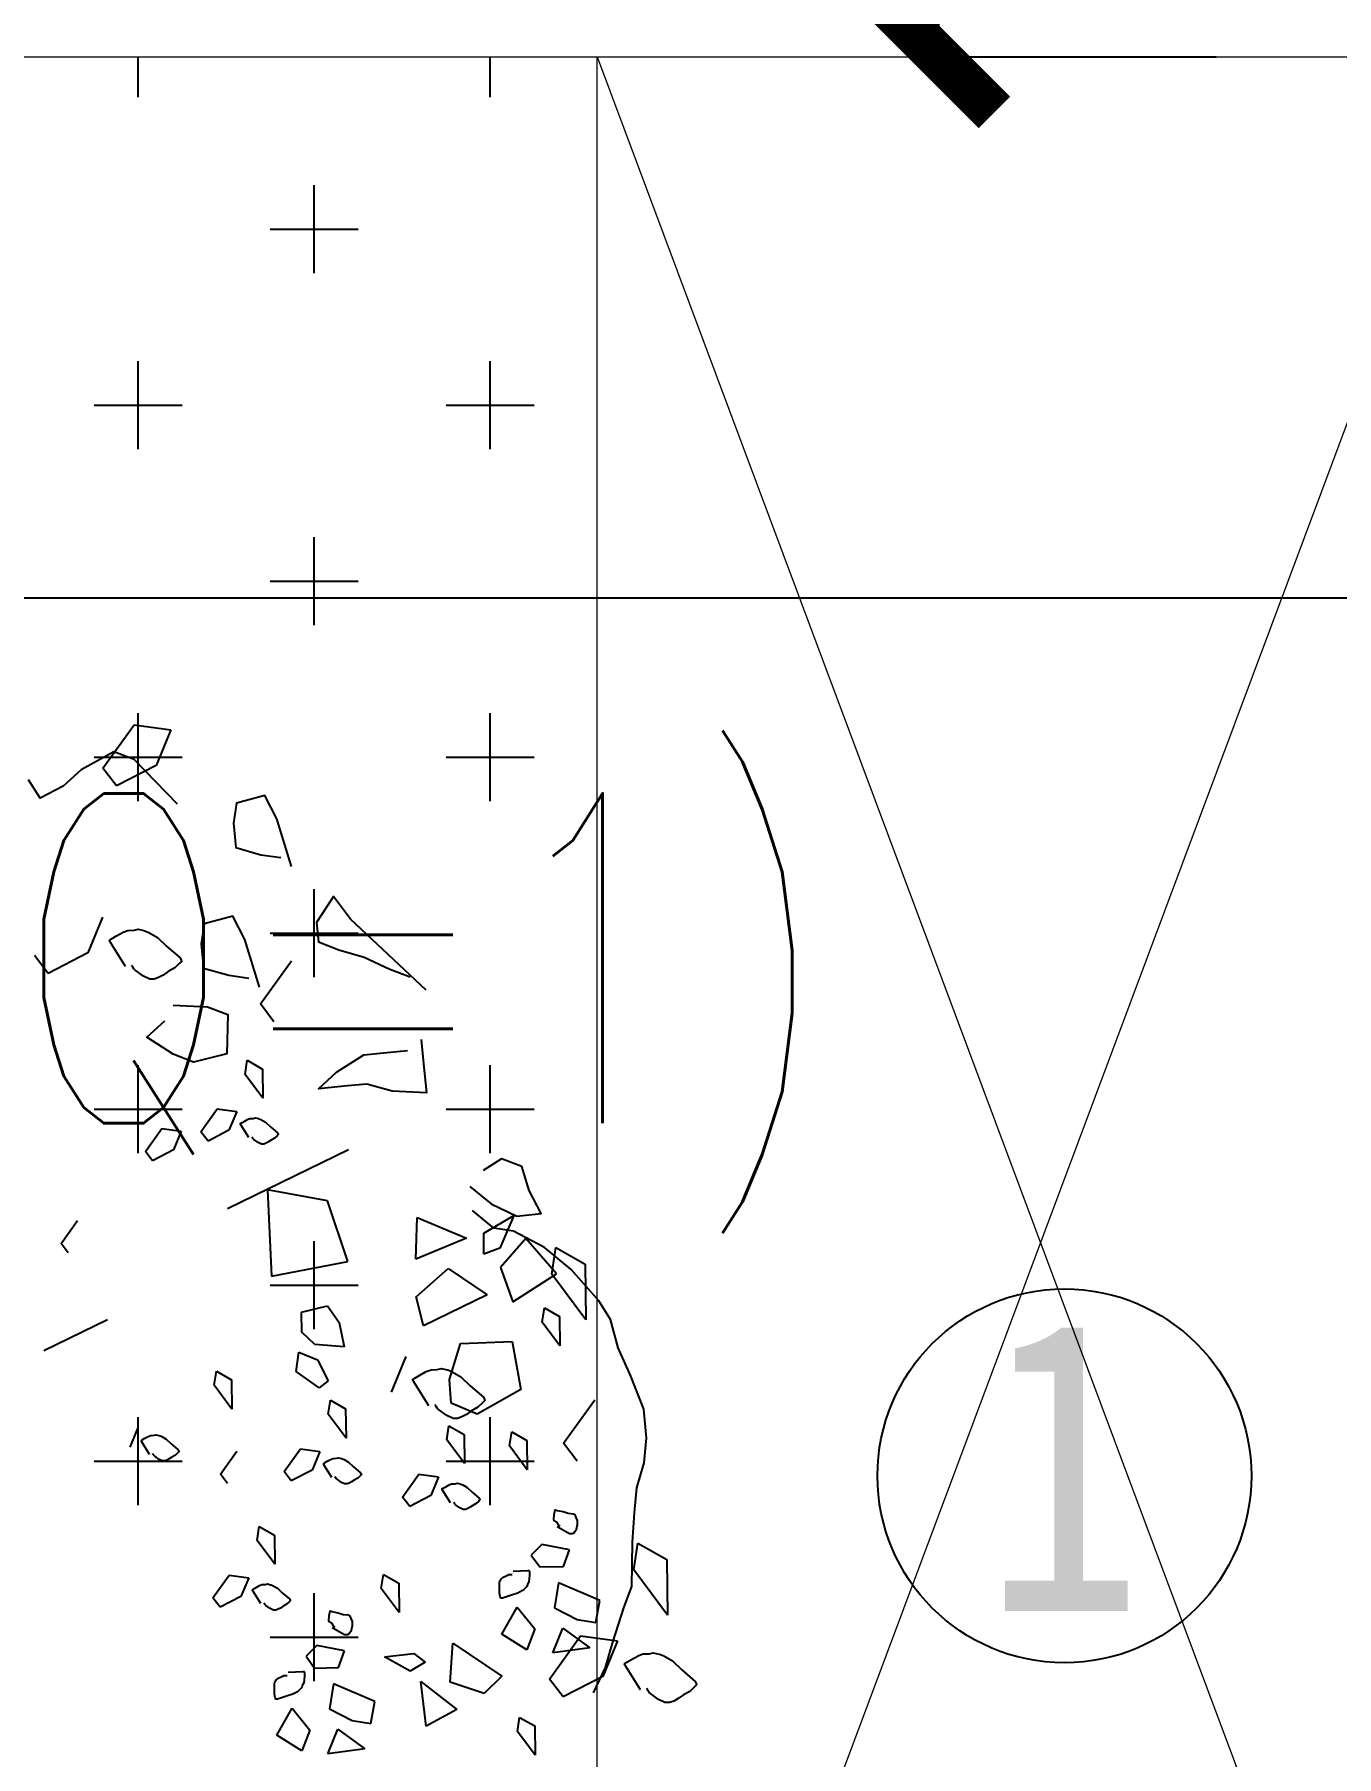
# Model space of a CAD drawing. Header units: metres. Extents: x 71066629 to 71645179, y 84793221 to 85208804.
# Drawn here: x 71286419 to 71292291, y 85125181 to 85132947 of the extents above; entities that cross this region are included whole.
import ezdxf

# ---------------------------------------------------------------- set-up
doc = ezdxf.new("R2010")
doc.units = ezdxf.units.M
doc.header["$LTSCALE"] = 1000
for name, color, linetype in [('A_SITEP_PLANT', 85, 'Continuous'), ('DIM_SYMB', 3, 'Continuous'), ('G-ANNO-DIMS', 3, 'Continuous'), ('G-ANNO-TEXT', 7, 'Continuous'), ('G-PLTG', 105, 'Continuous'), ('PUB_DIM', 3, 'Continuous')]:
    doc.layers.add(name, color=color, linetype=linetype)
doc.layers.add('G-PARG', color=35, linetype='Continuous', lineweight=13)
doc.layers.add('G-ROAD-园区', color=175, linetype='Continuous', lineweight=13)
doc.styles.add('_TCH_DIM', font='SIMPLEX', dxfattribs={"bigfont": 'GBCBIG'})
doc.styles.add('dim_font', font='SIMPLEX.shx', dxfattribs={"width": 0.8})
doc.styles.add('黑体', font='simhei.ttf', dxfattribs={"width": 0.8})
doc.dimstyles.new('DIMN500', dxfattribs={"dimscale": 5, "dimtxt": 300, "dimasz": 100, "dimexe": 250, "dimexo": 300, "dimgap": 150, "dimtad": 1, "dimdec": 0, "dimzin": 0, "dimdsep": 46, "dimtxsty": 'dim_font', "dimblk": 'ARCHTICK', "dimcen": 0.09, "dimclrt": 7, "dimazin": 2, "dimtfac": 1, "dimtdec": 0, "dimtix": 1, "dimtmove": 2, "dimatfit": 3, "dimldrblk": 'ARCHTICK', "dimtolj": 1, "dimtzin": 0, "dimarcsym": 0})

# ---------------------------------------------------------------- blocks, each defined once
blk = doc.blocks.new('A$C1F6C256B')
at = {"layer": 'A_SITEP_PLANT'}
for p, q in [((3249.2, 4761.2), (3342.7, 4891.5)), ((3249.2, 4761.2), (3342.7, 4891.5)), ((3342.7, 4891.5), (3453.4, 4876.6)), ((3342.7, 4891.5), (3453.4, 4876.6)), ((3453.4, 4876.6), (3409.5, 4769.4)), ((3453.4, 4876.6), (3409.5, 4769.4)), ((3409.5, 4769.4), (3289.7, 4707.8)), ((3409.5, 4769.4), (3289.7, 4707.8)), ((3289.7, 4707.8), (3249.2, 4761.2)), ((3289.7, 4707.8), (3249.2, 4761.2)), ((3247.7, 4313.1), (3203.5, 4205.8)), ((3247.7, 4313.1), (3203.5, 4205.8)), ((3084, 4143.9), (3043.2, 4197.7)), ((3084, 4143.9), (3043.2, 4197.7)), ((3203.5, 4205.8), (3084, 4143.9)), ((3203.5, 4205.8), (3084, 4143.9)), ((3722.5, 4052.1), (3815.9, 4182.3)), ((3722.5, 4052.1), (3815.9, 4182.3)), ((3763, 3998.6), (3722.5, 4052.1)), ((3763, 3998.6), (3722.5, 4052.1)), ((3676.6, 3840.2), (3683.1, 3882.8)), ((3676.6, 3840.2), (3683.1, 3882.8)), ((3730, 3768.8), (3676.6, 3840.2)), ((3730, 3768.8), (3676.6, 3840.2)), ((3683.1, 3882.8), (3728.9, 3856.5)), ((3683.1, 3882.8), (3728.9, 3856.5)), ((3728.9, 3856.5), (3730, 3768.8)), ((3728.9, 3856.5), (3730, 3768.8)), ((3543.7, 3668.1), (3592.8, 3736.7)), ((3543.7, 3668.1), (3592.8, 3736.7)), ((3592.8, 3736.7), (3651.2, 3728.7)), ((3592.8, 3736.7), (3651.2, 3728.7)), ((3651.2, 3728.7), (3628, 3672.4)), ((3651.2, 3728.7), (3628, 3672.4)), ((3376.8, 3608.9), (3425.9, 3677.3)), ((3376.8, 3608.9), (3425.9, 3677.3)), ((3425.9, 3677.3), (3484, 3669.5)), ((3425.9, 3677.3), (3484, 3669.5)), ((3484, 3669.5), (3460.9, 3613.1)), ((3484, 3669.5), (3460.9, 3613.1)), ((3565.2, 3640), (3543.7, 3668.1)), ((3565.2, 3640), (3543.7, 3668.1)), ((3628, 3672.4), (3565.2, 3640)), ((3628, 3672.4), (3565.2, 3640)), ((3398.1, 3580.8), (3376.8, 3608.9)), ((3398.1, 3580.8), (3376.8, 3608.9)), ((3460.9, 3613.1), (3398.1, 3580.8)), ((3460.9, 3613.1), (3398.1, 3580.8)), ((3987.2, 3613.9), (3623.4, 3436.5)), ((3987.2, 3613.9), (3623.4, 3436.5)), ((3924.7, 3460.3), (3743.6, 3493.6)), ((3924.7, 3460.3), (3743.6, 3493.6)), ((3743.6, 3493.6), (3755.4, 3233.5)), ((3743.6, 3493.6), (3755.4, 3233.5)), ((3985.7, 3278), (3924.7, 3460.3)), ((3985.7, 3278), (3924.7, 3460.3)), ((3123.6, 3332.3), (3172.7, 3400.7)), ((3123.6, 3332.3), (3172.7, 3400.7)), ((4189.5, 3284.9), (4193.4, 3410.6)), ((4189.5, 3284.9), (4193.4, 3410.6)), ((4193.4, 3410.6), (4342, 3347.6)), ((4193.4, 3410.6), (4342, 3347.6)), ((4393.8, 3362.6), (4484.4, 3416.5)), ((4393.8, 3362.6), (4484.4, 3416.5)), ((4484.4, 3416.5), (4442, 3318.2)), ((4484.4, 3416.5), (4442, 3318.2)), ((3144.9, 3304.3), (3123.6, 3332.3)), ((3144.9, 3304.3), (3123.6, 3332.3)), ((4342, 3347.6), (4189.5, 3284.9)), ((4342, 3347.6), (4189.5, 3284.9)), ((4394.2, 3299.5), (4393.8, 3362.6)), ((4394.2, 3299.5), (4393.8, 3362.6)), ((4442, 3318.2), (4394.2, 3299.5)), ((4442, 3318.2), (4394.2, 3299.5)), ((4520.9, 3346.6), (4444.4, 3260.2)), ((4520.9, 3346.6), (4444.4, 3260.2)), ((4613, 3240.4), (4520.9, 3346.6)), ((4613, 3240.4), (4520.9, 3346.6)), ((4598.9, 3239.3), (4611, 3319.5)), ((4598.9, 3239.3), (4611, 3319.5)), ((4611, 3319.5), (4698.4, 3269.9)), ((4611, 3319.5), (4698.4, 3269.9)), ((3755.4, 3233.5), (3985.7, 3278)), ((3755.4, 3233.5), (3985.7, 3278)), ((4698.4, 3269.9), (4700.5, 3102.5)), ((4698.4, 3269.9), (4700.5, 3102.5)), ((4190.6, 3171.3), (4286.9, 3257.1)), ((4190.6, 3171.3), (4286.9, 3257.1)), ((4286.9, 3257.1), (4404.3, 3177.9)), ((4286.9, 3257.1), (4404.3, 3177.9)), ((4444.4, 3260.2), (4481.4, 3156.2)), ((4444.4, 3260.2), (4481.4, 3156.2)), ((4481.4, 3156.2), (4613, 3240.4)), ((4481.4, 3156.2), (4613, 3240.4)), ((4700.5, 3102.5), (4598.9, 3239.3)), ((4700.5, 3102.5), (4598.9, 3239.3)), ((4213.1, 3084.7), (4190.6, 3171.3)), ((4213.1, 3084.7), (4190.6, 3171.3)), ((4404.3, 3177.9), (4213.1, 3084.7)), ((4404.3, 3177.9), (4213.1, 3084.7)), ((3845.6, 3125.1), (3924.3, 3144.8)), ((3845.6, 3125.1), (3924.3, 3144.8)), ((3846.6, 3065.7), (3845.6, 3125.1)), ((3846.6, 3065.7), (3845.6, 3125.1)), ((3924.3, 3144.8), (3959.1, 3094.6)), ((3924.3, 3144.8), (3959.1, 3094.6)), ((4569.7, 3095.9), (4576.2, 3138.2)), ((4569.7, 3095.9), (4576.2, 3138.2)), ((4576.2, 3138.2), (4621.9, 3112.4)), ((4576.2, 3138.2), (4621.9, 3112.4)), ((4621.9, 3112.4), (4623.1, 3024.3)), ((4621.9, 3112.4), (4623.1, 3024.3)), ((3262.6, 3102.3), (3071.6, 3009.1)), ((3262.6, 3102.3), (3071.6, 3009.1)), ((3886.2, 3028.3), (3846.6, 3065.7)), ((3886.2, 3028.3), (3846.6, 3065.7)), ((3959.1, 3094.6), (3974.5, 3021.7)), ((3959.1, 3094.6), (3974.5, 3021.7)), ((4623.1, 3024.3), (4569.7, 3095.9)), ((4623.1, 3024.3), (4569.7, 3095.9)), ((3830.1, 2946.9), (3837.9, 3005.2)), ((3830.1, 2946.9), (3837.9, 3005.2)), ((3837.9, 3005.2), (3894.3, 2981.8)), ((3837.9, 3005.2), (3894.3, 2981.8)), ((3974.5, 3021.7), (3886.2, 3028.3)), ((3974.5, 3021.7), (3886.2, 3028.3)), ((4291.5, 2923.5), (4324.4, 3031)), ((4291.5, 2923.5), (4324.4, 3031)), ((4324.4, 3031), (4479.9, 3037.7)), ((4324.4, 3031), (4479.9, 3037.7)), ((4479.9, 3037.7), (4505.9, 2892.5)), ((4479.9, 3037.7), (4505.9, 2892.5)), ((3894.3, 2981.8), (3926.6, 2919.2)), ((3894.3, 2981.8), (3926.6, 2919.2)), ((4159.4, 2992.1), (4115.2, 2884.9)), ((4159.4, 2992.1), (4115.2, 2884.9)), ((3583.7, 2905.6), (3590.1, 2947.7)), ((3583.7, 2905.6), (3590.1, 2947.7)), ((3637, 2833.8), (3583.7, 2905.6)), ((3637, 2833.8), (3583.7, 2905.6)), ((3590.1, 2947.7), (3635.9, 2921.7)), ((3590.1, 2947.7), (3635.9, 2921.7)), ((3635.9, 2921.7), (3637, 2833.8)), ((3635.9, 2921.7), (3637, 2833.8)), ((3898.7, 2897.9), (3830.1, 2946.9)), ((3898.7, 2897.9), (3830.1, 2946.9)), ((3926.6, 2919.2), (3898.7, 2897.9)), ((3926.6, 2919.2), (3898.7, 2897.9)), ((4295.7, 2851.5), (4291.5, 2923.5)), ((4295.7, 2851.5), (4291.5, 2923.5)), ((3926.6, 2818.3), (3933, 2860.4)), ((3926.6, 2818.3), (3933, 2860.4)), ((3933, 2860.4), (3978.7, 2834.5)), ((3933, 2860.4), (3978.7, 2834.5)), ((4374.2, 2818.8), (4295.7, 2851.5)), ((4374.2, 2818.8), (4295.7, 2851.5)), ((4505.9, 2892.5), (4374.2, 2818.8)), ((4505.9, 2892.5), (4374.2, 2818.8)), ((4634.1, 2731.1), (4727.6, 2861.4)), ((4634.1, 2731.1), (4727.6, 2861.4)), ((3979.9, 2746.7), (3926.6, 2818.3)), ((3979.9, 2746.7), (3926.6, 2818.3)), ((3978.7, 2834.5), (3979.9, 2746.7)), ((3978.7, 2834.5), (3979.9, 2746.7)), ((3352.9, 2775.8), (3329.8, 2719.5)), ((3352.9, 2775.8), (3329.8, 2719.5)), ((4283, 2741.8), (4289.5, 2783.9)), ((4283, 2741.8), (4289.5, 2783.9)), ((4289.5, 2783.9), (4335.2, 2758.1)), ((4289.5, 2783.9), (4335.2, 2758.1)), ((4335.2, 2758.1), (4336.4, 2670.4)), ((4335.2, 2758.1), (4336.4, 2670.4)), ((4471.7, 2723.2), (4478.1, 2765.5)), ((4471.7, 2723.2), (4478.1, 2765.5)), ((4478.1, 2765.5), (4523.8, 2739.7)), ((4478.1, 2765.5), (4523.8, 2739.7)), ((3602.2, 2638.8), (3651.3, 2707.2)), ((3602.2, 2638.8), (3651.3, 2707.2)), ((3793.7, 2646.1), (3842.8, 2714.5)), ((3793.7, 2646.1), (3842.8, 2714.5)), ((3842.8, 2714.5), (3901, 2706.7)), ((3842.8, 2714.5), (3901, 2706.7)), ((3901, 2706.7), (3877.8, 2650.4)), ((3901, 2706.7), (3877.8, 2650.4)), ((4336.4, 2670.4), (4283, 2741.8)), ((4336.4, 2670.4), (4283, 2741.8)), ((4524.9, 2651.8), (4471.7, 2723.2)), ((4524.9, 2651.8), (4471.7, 2723.2)), ((4523.8, 2739.7), (4524.9, 2651.8)), ((4523.8, 2739.7), (4524.9, 2651.8)), ((4674.7, 2677.7), (4634.1, 2731.1)), ((4674.7, 2677.7), (4634.1, 2731.1)), ((3815.1, 2617.9), (3793.7, 2646.1)), ((3815.1, 2617.9), (3793.7, 2646.1)), ((3877.8, 2650.4), (3815.1, 2617.9)), ((3877.8, 2650.4), (3815.1, 2617.9)), ((3623.5, 2610.8), (3602.2, 2638.8)), ((3623.5, 2610.8), (3602.2, 2638.8)), ((4150.2, 2569.7), (4199.3, 2638)), ((4150.2, 2569.7), (4199.3, 2638)), ((4199.3, 2638), (4257.5, 2630.2)), ((4199.3, 2638), (4257.5, 2630.2)), ((4257.5, 2630.2), (4234.4, 2573.9)), ((4257.5, 2630.2), (4234.4, 2573.9)), ((4171.5, 2541.6), (4150.2, 2569.7)), ((4171.5, 2541.6), (4150.2, 2569.7)), ((4234.4, 2573.9), (4171.5, 2541.6)), ((4234.4, 2573.9), (4171.5, 2541.6)), ((3712.9, 2439), (3719.2, 2481.1)), ((3712.9, 2439), (3719.2, 2481.1)), ((3766.2, 2367.4), (3712.9, 2439)), ((3766.2, 2367.4), (3712.9, 2439)), ((3719.2, 2481.1), (3765, 2455.3)), ((3719.2, 2481.1), (3765, 2455.3)), ((3765, 2455.3), (3766.2, 2367.4)), ((3765, 2455.3), (3766.2, 2367.4)), ((4568.1, 2426.8), (4536.9, 2394.6)), ((4568.1, 2426.8), (4536.9, 2394.6)), ((4536.9, 2394.6), (4562.1, 2359.3)), ((4536.9, 2394.6), (4562.1, 2359.3)), ((4651.7, 2410.6), (4568.1, 2426.8)), ((4651.7, 2410.6), (4568.1, 2426.8)), ((4633.5, 2361.1), (4651.7, 2410.6)), ((4633.5, 2361.1), (4651.7, 2410.6)), ((4844.9, 2350.6), (4857, 2430.8)), ((4844.9, 2350.6), (4857, 2430.8)), ((4857, 2430.8), (4944.2, 2381.6)), ((4857, 2430.8), (4944.2, 2381.6)), ((3580, 2266.6), (3629.1, 2335)), ((3580, 2266.6), (3629.1, 2335)), ((3629.1, 2335), (3687.4, 2327.2)), ((3629.1, 2335), (3687.4, 2327.2)), ((4086, 2294.6), (4092.5, 2336.7)), ((4086, 2294.6), (4092.5, 2336.7)), ((4092.5, 2336.7), (4138.2, 2310.9)), ((4092.5, 2336.7), (4138.2, 2310.9)), ((4562.1, 2359.3), (4633.5, 2361.1)), ((4562.1, 2359.3), (4633.5, 2361.1)), ((4946.5, 2214.2), (4844.9, 2350.6)), ((4946.5, 2214.2), (4844.9, 2350.6)), ((4944.2, 2381.6), (4946.5, 2214.2)), ((4944.2, 2381.6), (4946.5, 2214.2)), ((3687.4, 2327.2), (3664.1, 2270.7)), ((3687.4, 2327.2), (3664.1, 2270.7)), ((4139.3, 2222.8), (4086, 2294.6)), ((4139.3, 2222.8), (4086, 2294.6)), ((4138.2, 2310.9), (4139.3, 2222.8)), ((4138.2, 2310.9), (4139.3, 2222.8)), ((4619, 2311.5), (4606.4, 2236.8)), ((4619, 2311.5), (4606.4, 2236.8)), ((4742.8, 2258.4), (4619, 2311.5)), ((4742.8, 2258.4), (4619, 2311.5)), ((3601.5, 2238.6), (3580, 2266.6)), ((3601.5, 2238.6), (3580, 2266.6)), ((3664.1, 2270.7), (3601.5, 2238.6)), ((3664.1, 2270.7), (3601.5, 2238.6)), ((4448.2, 2157.2), (4494.8, 2238.3)), ((4448.2, 2157.2), (4494.8, 2238.3)), ((4494.8, 2238.3), (4547.8, 2172.9)), ((4494.8, 2238.3), (4547.8, 2172.9)), ((4606.4, 2236.8), (4674.4, 2201.2)), ((4606.4, 2236.8), (4674.4, 2201.2)), ((4731.4, 2192.5), (4742.8, 2258.4)), ((4731.4, 2192.5), (4742.8, 2258.4)), ((4601.4, 2100.9), (4631.8, 2175.4)), ((4601.4, 2100.9), (4631.8, 2175.4)), ((4631.8, 2175.4), (4712.5, 2116.2)), ((4631.8, 2175.4), (4712.5, 2116.2)), ((4674.4, 2201.2), (4731.4, 2192.5)), ((4674.4, 2201.2), (4731.4, 2192.5)), ((3891.7, 2123.2), (3860.5, 2090.8)), ((3891.7, 2123.2), (3860.5, 2090.8)), ((3975.2, 2107), (3891.7, 2123.2)), ((3975.2, 2107), (3891.7, 2123.2)), ((4292.9, 2012.8), (4301.1, 2130.5)), ((4292.9, 2012.8), (4301.1, 2130.5)), ((4301.1, 2130.5), (4447.9, 2031.3)), ((4301.1, 2130.5), (4447.9, 2031.3)), ((4523.1, 2110), (4448.2, 2157.2)), ((4523.1, 2110), (4448.2, 2157.2)), ((4547.8, 2172.9), (4523.1, 2110)), ((4547.8, 2172.9), (4523.1, 2110)), ((4547.8, 2172.9), (4547.8, 2172.9)), ((4547.8, 2172.9), (4547.8, 2172.9)), ((4591.8, 2022.2), (4685.3, 2152.5)), ((4591.8, 2022.2), (4685.3, 2152.5)), ((4685.3, 2152.5), (4796.4, 2137.7)), ((4685.3, 2152.5), (4796.4, 2137.7)), ((4796.4, 2137.7), (4752.1, 2030)), ((4796.4, 2137.7), (4752.1, 2030)), ((3860.5, 2090.8), (3885.6, 2055.5)), ((3860.5, 2090.8), (3885.6, 2055.5)), ((3957.1, 2057.5), (3975.2, 2107)), ((3957.1, 2057.5), (3975.2, 2107)), ((4095.5, 2088.8), (4184.2, 2099.3)), ((4095.5, 2088.8), (4184.2, 2099.3)), ((4172.3, 2046), (4095.5, 2088.8)), ((4172.3, 2046), (4095.5, 2088.8)), ((4217.6, 2072.7), (4172.3, 2046)), ((4217.6, 2072.7), (4172.3, 2046)), ((4184.2, 2099.3), (4217.6, 2072.7)), ((4184.2, 2099.3), (4217.6, 2072.7)), ((4712.5, 2116.2), (4601.4, 2100.9)), ((4712.5, 2116.2), (4601.4, 2100.9)), ((3885.6, 2055.5), (3957.1, 2057.5)), ((3885.6, 2055.5), (3957.1, 2057.5)), ((4447.9, 2031.3), (4394.8, 1979.1)), ((4447.9, 2031.3), (4394.8, 1979.1)), ((4632.7, 1968.9), (4591.8, 2022.2)), ((4632.7, 1968.9), (4591.8, 2022.2)), ((4752.1, 2030), (4632.7, 1968.9)), ((4752.1, 2030), (4632.7, 1968.9)), ((3942.6, 2007.7), (3930, 1932.8)), ((3942.6, 2007.7), (3930, 1932.8)), ((4066.4, 1954.6), (3942.6, 2007.7)), ((4066.4, 1954.6), (3942.6, 2007.7)), ((4204.6, 2015), (4313.3, 1931)), ((4221, 1881.2), (4204.6, 2015)), ((4204.6, 2015), (4313.3, 1931)), ((4221, 1881.2), (4204.6, 2015)), ((4394.8, 1979.1), (4292.9, 2012.8)), ((4394.8, 1979.1), (4292.9, 2012.8)), ((3771.8, 1853.6), (3818.5, 1934.7)), ((3771.8, 1853.6), (3818.5, 1934.7)), ((3818.5, 1934.7), (3871.4, 1869.1)), ((3818.5, 1934.7), (3871.4, 1869.1)), ((3930, 1932.8), (3998, 1897.4)), ((3930, 1932.8), (3998, 1897.4)), ((4055, 1888.9), (4066.4, 1954.6)), ((4055, 1888.9), (4066.4, 1954.6)), ((4313.3, 1931), (4221, 1881.2)), ((4313.3, 1931), (4221, 1881.2)), ((3871.4, 1869.1), (3846.6, 1806.2)), ((3871.4, 1869.1), (3846.6, 1806.2)), ((3871.4, 1869.1), (3871.4, 1869.1)), ((3871.4, 1869.1), (3871.4, 1869.1)), ((3925, 1797.1), (3955.4, 1871.6)), ((3925, 1797.1), (3955.4, 1871.6)), ((3955.4, 1871.6), (4036.1, 1812.6)), ((3955.4, 1871.6), (4036.1, 1812.6)), ((3998, 1897.4), (4055, 1888.9)), ((3998, 1897.4), (4055, 1888.9)), ((4495.3, 1864.8), (4501.7, 1907.1)), ((4495.3, 1864.8), (4501.7, 1907.1)), ((4548.7, 1793.4), (4495.3, 1864.8)), ((4548.7, 1793.4), (4495.3, 1864.8)), ((4501.7, 1907.1), (4547.5, 1881.3)), ((4501.7, 1907.1), (4547.5, 1881.3)), ((4547.5, 1881.3), (4548.7, 1793.4)), ((4547.5, 1881.3), (4548.7, 1793.4)), ((3846.6, 1806.2), (3771.8, 1853.6)), ((3846.6, 1806.2), (3771.8, 1853.6)), ((4036.1, 1812.6), (3925, 1797.1)), ((4036.1, 1812.6), (3925, 1797.1))]:
    blk.add_line(p, q, dxfattribs=at)
for points in [[(3473.8, 4652.9), (3408.4, 4719.8), (3342.9, 4787), (3281.7, 4810.3), (3184, 4756.5), (3130, 4707.1), (3060, 4670.8), (3025.2, 4726.1)], [(3816, 4465.9), (3772.4, 4608.7), (3736.1, 4678.8), (3650.2, 4655.5), (3641.3, 4595.8), (3648.5, 4522.8), (3724.3, 4501), (3784, 4492.1)], [(3816, 4465.9), (3772.4, 4608.7), (3736.1, 4678.8), (3650.2, 4655.5), (3641.3, 4595.8), (3648.5, 4522.8), (3724.3, 4501), (3784, 4492.1)], [(4220.7, 4093.8), (3993.6, 4306.9), (3942.7, 4375.5), (3891.6, 4296.8), (3897.4, 4238.5), (3958.5, 4215.2), (4034.3, 4193.1), (4111.4, 4156.6), (4172.6, 4133.3)], [(4220.7, 4093.8), (3993.6, 4306.9), (3942.7, 4375.5), (3891.6, 4296.8), (3897.4, 4238.5), (3958.5, 4215.2), (4034.3, 4193.1), (4111.4, 4156.6), (4172.6, 4133.3)], [(3719.4, 4103.1), (3675.8, 4246.1), (3639.5, 4316), (3553.6, 4292.9), (3544.7, 4233.1), (3551.9, 4160.2), (3627.6, 4138.4), (3687.4, 4129.5)], [(3719.4, 4103.1), (3675.8, 4246.1), (3639.5, 4316), (3553.6, 4292.9), (3544.7, 4233.1), (3551.9, 4160.2), (3627.6, 4138.4), (3687.4, 4129.5)], [(3317.1, 4164.6), (3272, 4236.8), (3270.3, 4240.2), (3268.5, 4243.1), (3275.3, 4248.4), (3290, 4256.8), (3309.6, 4267.6), (3323.9, 4273.2), (3342.7, 4273.9), (3354.9, 4276.7), (3372.5, 4272.6), (3377.2, 4271.5), (3387.1, 4266.7), (3412.9, 4251.9), (3441.2, 4225.1), (3481.4, 4190.5), (3484.5, 4184.2), (3486.1, 4181.3), (3478.8, 4173.7), (3464.9, 4160.3), (3445.3, 4149.5), (3430, 4139.2), (3416.4, 4132), (3403.6, 4126.9), (3390.1, 4127.1), (3371.3, 4136.1), (3346.5, 4153.6), (3342.4, 4157.5), (3339.2, 4163), (3338.4, 4164.8), (3335.9, 4169.2)], [(3317.1, 4164.6), (3272, 4236.8), (3270.3, 4240.2), (3268.5, 4243.1), (3275.3, 4248.4), (3290, 4256.8), (3309.6, 4267.6), (3323.9, 4273.2), (3342.7, 4273.9), (3354.9, 4276.7), (3372.5, 4272.6), (3377.2, 4271.5), (3387.1, 4266.7), (3412.9, 4251.9), (3441.2, 4225.1), (3481.4, 4190.5), (3484.5, 4184.2), (3486.1, 4181.3), (3478.8, 4173.7), (3464.9, 4160.3), (3445.3, 4149.5), (3430, 4139.2), (3416.4, 4132), (3403.6, 4126.9), (3390.1, 4127.1), (3371.3, 4136.1), (3346.5, 4153.6), (3342.4, 4157.5), (3339.2, 4163), (3338.4, 4164.8), (3335.9, 4169.2)], [(3460, 4048.1), (3563.4, 4043.6), (3624.6, 4020.3), (3621.6, 3902.2), (3521, 3877.5), (3459.9, 3901), (3381.2, 3952.1), (3435.2, 4001.6)], [(3460, 4048.1), (3563.4, 4043.6), (3624.6, 4020.3), (3621.6, 3902.2), (3521, 3877.5), (3459.9, 3901), (3381.2, 3952.1), (3435.2, 4001.6)], [(4206, 3945.2), (4213.2, 3872.5), (4221.8, 3784.9), (4118.3, 3789.5), (4042.6, 3811.3), (3984.3, 3805.6), (3896.9, 3796.9), (3950.9, 3846.6), (4033.9, 3898.9), (4092.2, 3904.7), (4165, 3911.8)], [(4206, 3945.2), (4213.2, 3872.5), (4221.8, 3784.9), (4118.3, 3789.5), (4042.6, 3811.3), (3984.3, 3805.6), (3896.9, 3796.9), (3950.9, 3846.6), (4033.9, 3898.9), (4092.2, 3904.7), (4165, 3911.8)], [(3687.5, 3650.9), (3663.7, 3688.6), (3662.8, 3690.4), (3662.1, 3691.9), (3665.5, 3694.9), (3673.4, 3699.1), (3683.6, 3704.8), (3691.2, 3707.7), (3701, 3708.1), (3707.4, 3709.5), (3716.7, 3707.6), (3719, 3706.8), (3724.3, 3704.7), (3737.9, 3696.8), (3752.7, 3682.5), (3773.9, 3664.3), (3775.5, 3661.4), (3776.3, 3659.7), (3772.5, 3655.5), (3765.2, 3648.5), (3754.9, 3642.8), (3746.8, 3637.4), (3739.8, 3633.6), (3733, 3630.9), (3725.8, 3631), (3716.1, 3635.9), (3702.9, 3645), (3700.9, 3647), (3699.1, 3650.2), (3698.7, 3650.8), (3697.5, 3653.1)], [(3687.5, 3650.9), (3663.7, 3688.6), (3662.8, 3690.4), (3662.1, 3691.9), (3665.5, 3694.9), (3673.4, 3699.1), (3683.6, 3704.8), (3691.2, 3707.7), (3701, 3708.1), (3707.4, 3709.5), (3716.7, 3707.6), (3719, 3706.8), (3724.3, 3704.7), (3737.9, 3696.8), (3752.7, 3682.5), (3773.9, 3664.3), (3775.5, 3661.4), (3776.3, 3659.7), (3772.5, 3655.5), (3765.2, 3648.5), (3754.9, 3642.8), (3746.8, 3637.4), (3739.8, 3633.6), (3733, 3630.9), (3725.8, 3631), (3716.1, 3635.9), (3702.9, 3645), (3700.9, 3647), (3699.1, 3650.2), (3698.7, 3650.8), (3697.5, 3653.1)], [(4352.6, 3503.7), (4416.7, 3451.1), (4493.8, 3414.6), (4566.7, 3421.8), (4530.3, 3491.7), (4508.6, 3563.2), (4447.4, 3586.5), (4392, 3551.7)], [(4352.6, 3503.7), (4416.7, 3451.1), (4493.8, 3414.6), (4566.7, 3421.8), (4530.3, 3491.7), (4508.6, 3563.2), (4447.4, 3586.5), (4392, 3551.7)], [(4723.9, 1980.6), (4760.4, 2057.6), (4782.3, 2133.4), (4815.9, 2239.7), (4839.3, 2300.9), (4841, 2433.6), (4846.9, 2522.4), (4854.2, 2596.8), (4876.1, 2672.4), (4883.6, 2746.8), (4874.9, 2834.2), (4835.7, 2933.3), (4797.9, 3018), (4774.7, 3103.9), (4739.8, 3159.3), (4656.8, 3254.1), (4576.7, 3319.8), (4483.5, 3369.3), (4423.9, 3378.2), (4359.8, 3430.7)], [(4723.9, 1980.6), (4760.4, 2057.6), (4782.3, 2133.4), (4815.9, 2239.7), (4839.3, 2300.9), (4841, 2433.6), (4846.9, 2522.4), (4854.2, 2596.8), (4876.1, 2672.4), (4883.6, 2746.8), (4874.9, 2834.2), (4835.7, 2933.3), (4797.9, 3018), (4774.7, 3103.9), (4739.8, 3159.3), (4656.8, 3254.1), (4576.7, 3319.8), (4483.5, 3369.3), (4423.9, 3378.2), (4359.8, 3430.7)], [(4228.8, 2843.7), (4183.7, 2915.9), (4182, 2919.2), (4180.1, 2922.1), (4186.9, 2927.4), (4201.7, 2935.8), (4221.3, 2946.6), (4235.6, 2952.2), (4254.4, 2952.9), (4266.6, 2955.7), (4284.2, 2951.7), (4288.9, 2950.6), (4298.8, 2945.8), (4324.6, 2931), (4352.8, 2904.1), (4393.1, 2869.5), (4396.2, 2863.3), (4397.8, 2860.4), (4390.5, 2852.7), (4376.6, 2839.4), (4357, 2828.6), (4341.7, 2818.2), (4328.1, 2811.1), (4315.3, 2806), (4301.8, 2806.2), (4283, 2815.1), (4258.2, 2832.7), (4254.1, 2836.5), (4250.9, 2842), (4250.1, 2843.8), (4247.6, 2848.2)], [(4228.8, 2843.7), (4183.7, 2915.9), (4182, 2919.2), (4180.1, 2922.1), (4186.9, 2927.4), (4201.7, 2935.8), (4221.3, 2946.6), (4235.6, 2952.2), (4254.4, 2952.9), (4266.6, 2955.7), (4284.2, 2951.7), (4288.9, 2950.6), (4298.8, 2945.8), (4324.6, 2931), (4352.8, 2904.1), (4393.1, 2869.5), (4396.2, 2863.3), (4397.8, 2860.4), (4390.5, 2852.7), (4376.6, 2839.4), (4357, 2828.6), (4341.7, 2818.2), (4328.1, 2811.1), (4315.3, 2806), (4301.8, 2806.2), (4283, 2815.1), (4258.2, 2832.7), (4254.1, 2836.5), (4250.9, 2842), (4250.1, 2843.8), (4247.6, 2848.2)], [(3389.4, 2697.9), (3365.7, 2735.8), (3364.8, 2737.5), (3363.9, 2739.1), (3367.4, 2741.8), (3375.2, 2746.3), (3385.4, 2751.9), (3392.9, 2754.9), (3402.8, 2755.3), (3409.3, 2756.7), (3418.5, 2754.6), (3421, 2754), (3426.2, 2751.5), (3439.7, 2743.7), (3454.5, 2729.6), (3475.6, 2711.5), (3477.3, 2708.2), (3478.1, 2706.7), (3474.3, 2702.6), (3467, 2695.6), (3456.7, 2690), (3448.7, 2684.5), (3441.5, 2680.8), (3434.8, 2678.1), (3427.7, 2678.2), (3417.9, 2682.9), (3404.8, 2692.1), (3402.7, 2694.1), (3401, 2697), (3400.6, 2698), (3399.3, 2700.3)], [(3389.4, 2697.9), (3365.7, 2735.8), (3364.8, 2737.5), (3363.9, 2739.1), (3367.4, 2741.8), (3375.2, 2746.3), (3385.4, 2751.9), (3392.9, 2754.9), (3402.8, 2755.3), (3409.3, 2756.7), (3418.5, 2754.6), (3421, 2754), (3426.2, 2751.5), (3439.7, 2743.7), (3454.5, 2729.6), (3475.6, 2711.5), (3477.3, 2708.2), (3478.1, 2706.7), (3474.3, 2702.6), (3467, 2695.6), (3456.7, 2690), (3448.7, 2684.5), (3441.5, 2680.8), (3434.8, 2678.1), (3427.7, 2678.2), (3417.9, 2682.9), (3404.8, 2692.1), (3402.7, 2694.1), (3401, 2697), (3400.6, 2698), (3399.3, 2700.3)], [(3937.4, 2628.7), (3913.7, 2666.7), (3912.9, 2668.4), (3911.9, 2669.9), (3915.5, 2672.7), (3923.2, 2677.1), (3933.5, 2682.8), (3941, 2685.7), (3950.9, 2686.1), (3957.3, 2687.6), (3966.5, 2685.4), (3969, 2684.9), (3974.2, 2682.4), (3987.7, 2674.6), (4002.6, 2660.5), (4023.7, 2642.3), (4025.3, 2639), (4026.2, 2637.5), (4022.3, 2633.5), (4015, 2626.5), (4004.8, 2620.8), (3996.7, 2615.4), (3989.6, 2611.6), (3982.9, 2609), (3975.8, 2609.1), (3965.9, 2613.8), (3952.9, 2623), (3950.7, 2625), (3949, 2627.9), (3948.6, 2628.8), (3947.3, 2631.1)], [(3937.4, 2628.7), (3913.7, 2666.7), (3912.9, 2668.4), (3911.9, 2669.9), (3915.5, 2672.7), (3923.2, 2677.1), (3933.5, 2682.8), (3941, 2685.7), (3950.9, 2686.1), (3957.3, 2687.6), (3966.5, 2685.4), (3969, 2684.9), (3974.2, 2682.4), (3987.7, 2674.6), (4002.6, 2660.5), (4023.7, 2642.3), (4025.3, 2639), (4026.2, 2637.5), (4022.3, 2633.5), (4015, 2626.5), (4004.8, 2620.8), (3996.7, 2615.4), (3989.6, 2611.6), (3982.9, 2609), (3975.8, 2609.1), (3965.9, 2613.8), (3952.9, 2623), (3950.7, 2625), (3949, 2627.9), (3948.6, 2628.8), (3947.3, 2631.1)], [(4294, 2552.3), (4270.2, 2590.2), (4269.2, 2591.9), (4268.4, 2593.5), (4271.9, 2596.2), (4279.7, 2600.7), (4290, 2606.3), (4297.5, 2609.3), (4307.3, 2609.7), (4313.8, 2611.1), (4323.1, 2609), (4325.5, 2608.4), (4330.8, 2606.1), (4344.2, 2598.3), (4359.1, 2584), (4380.2, 2565.9), (4381.9, 2562.6), (4382.6, 2561.3), (4378.8, 2557), (4371.5, 2550), (4361.4, 2544.4), (4353.2, 2538.9), (4346.1, 2535.2), (4339.4, 2532.5), (4332.2, 2532.6), (4322.4, 2537.3), (4309.3, 2546.5), (4307.2, 2548.5), (4305.6, 2551.8), (4305.1, 2552.4), (4303.8, 2554.7)], [(4294, 2552.3), (4270.2, 2590.2), (4269.2, 2591.9), (4268.4, 2593.5), (4271.9, 2596.2), (4279.7, 2600.7), (4290, 2606.3), (4297.5, 2609.3), (4307.3, 2609.7), (4313.8, 2611.1), (4323.1, 2609), (4325.5, 2608.4), (4330.8, 2606.1), (4344.2, 2598.3), (4359.1, 2584), (4380.2, 2565.9), (4381.9, 2562.6), (4382.6, 2561.3), (4378.8, 2557), (4371.5, 2550), (4361.4, 2544.4), (4353.2, 2538.9), (4346.1, 2535.2), (4339.4, 2532.5), (4332.2, 2532.6), (4322.4, 2537.3), (4309.3, 2546.5), (4307.2, 2548.5), (4305.6, 2551.8), (4305.1, 2552.4), (4303.8, 2554.7)], [(4614.9, 2481.2), (4652, 2459.8), (4657.3, 2459.7), (4660.9, 2459.7), (4662.6, 2460.5), (4666.4, 2463.1), (4668.2, 2465.7), (4672.8, 2472.8), (4675.8, 2487), (4676.1, 2498.6), (4671.8, 2508.5), (4668.5, 2515.7), (4663.2, 2518.6), (4648.1, 2519.7), (4633, 2524.7), (4614.2, 2527.7), (4609.8, 2529.7), (4608, 2529.7), (4605, 2516.3), (4603.8, 2502), (4605.5, 2499.3), (4612.6, 2494.8), (4617.7, 2486.4), (4623, 2481.8)], [(4614.9, 2481.2), (4652, 2459.8), (4657.3, 2459.7), (4660.9, 2459.7), (4662.6, 2460.5), (4666.4, 2463.1), (4668.2, 2465.7), (4672.8, 2472.8), (4675.8, 2487), (4676.1, 2498.6), (4671.8, 2508.5), (4668.5, 2515.7), (4663.2, 2518.6), (4648.1, 2519.7), (4633, 2524.7), (4614.2, 2527.7), (4609.8, 2529.7), (4608, 2529.7), (4605, 2516.3), (4603.8, 2502), (4605.5, 2499.3), (4612.6, 2494.8), (4617.7, 2486.4), (4623, 2481.8)], [(4482.2, 2346.7), (4526.9, 2348.5), (4528.6, 2348.5), (4530.4, 2348.4), (4531.3, 2343.9), (4531.1, 2335), (4530.7, 2323.4), (4529.7, 2315.4), (4525, 2306.6), (4523.1, 2300.4), (4516.7, 2293.5), (4514.8, 2291.5), (4510.3, 2288.2), (4496.7, 2280.2), (4476.9, 2274.6), (4450.7, 2265.3), (4447.2, 2265.4), (4445.4, 2265.4), (4443.8, 2270.9), (4441.3, 2280.8), (4441.5, 2292.3), (4440.9, 2302.2), (4441.1, 2310.3), (4442.3, 2317.3), (4445.9, 2323.5), (4455, 2329.5), (4469.5, 2336.4), (4472.2, 2337.2), (4475.7, 2337.2), (4476.5, 2337), (4479.3, 2337.1)], [(4482.2, 2346.7), (4526.9, 2348.5), (4528.6, 2348.5), (4530.4, 2348.4), (4531.3, 2343.9), (4531.1, 2335), (4530.7, 2323.4), (4529.7, 2315.4), (4525, 2306.6), (4523.1, 2300.4), (4516.7, 2293.5), (4514.8, 2291.5), (4510.3, 2288.2), (4496.7, 2280.2), (4476.9, 2274.6), (4450.7, 2265.3), (4447.2, 2265.4), (4445.4, 2265.4), (4443.8, 2270.9), (4441.3, 2280.8), (4441.5, 2292.3), (4440.9, 2302.2), (4441.1, 2310.3), (4442.3, 2317.3), (4445.9, 2323.5), (4455, 2329.5), (4469.5, 2336.4), (4472.2, 2337.2), (4475.7, 2337.2), (4476.5, 2337), (4479.3, 2337.1)], [(3723.7, 2249.5), (3699.9, 2287.4), (3699, 2289.1), (3698.3, 2290.5), (3701.8, 2293.4), (3709.5, 2297.7), (3719.7, 2303.3), (3727.2, 2306.5), (3737.2, 2306.7), (3743.5, 2308.3), (3752.8, 2306), (3755.2, 2305.2), (3760.5, 2303.1), (3774, 2295.3), (3788.9, 2281), (3810, 2263.1), (3811.6, 2259.8), (3812.6, 2258.3), (3808.7, 2254.2), (3801.3, 2247.2), (3791.2, 2241.6), (3782.9, 2235.9), (3775.9, 2232), (3769.3, 2229.5), (3762, 2229.8), (3752.2, 2234.5), (3739, 2243.7), (3737, 2245.5), (3735.3, 2248.6), (3734.8, 2249.4), (3733.7, 2251.9)], [(3723.7, 2249.5), (3699.9, 2287.4), (3699, 2289.1), (3698.3, 2290.5), (3701.8, 2293.4), (3709.5, 2297.7), (3719.7, 2303.3), (3727.2, 2306.5), (3737.2, 2306.7), (3743.5, 2308.3), (3752.8, 2306), (3755.2, 2305.2), (3760.5, 2303.1), (3774, 2295.3), (3788.9, 2281), (3810, 2263.1), (3811.6, 2259.8), (3812.6, 2258.3), (3808.7, 2254.2), (3801.3, 2247.2), (3791.2, 2241.6), (3782.9, 2235.9), (3775.9, 2232), (3769.3, 2229.5), (3762, 2229.8), (3752.2, 2234.5), (3739, 2243.7), (3737, 2245.5), (3735.3, 2248.6), (3734.8, 2249.4), (3733.7, 2251.9)], [(3938.5, 2177.4), (3975.4, 2156.2), (3980.9, 2155.9), (3984.5, 2155.9), (3986.2, 2156.7), (3990, 2159.3), (3991.8, 2161.9), (3996.4, 2169.2), (3999.4, 2183.3), (3999.7, 2195), (3995.4, 2204.7), (3992.1, 2211.9), (3986.8, 2214.8), (3971.6, 2215.9), (3956.6, 2220.7), (3937.8, 2224.1), (3933.3, 2226.1), (3931.7, 2225.9), (3928.6, 2212.7), (3927.4, 2198.2), (3929, 2195.7), (3936.1, 2191.2), (3941.2, 2182.8), (3946.5, 2178.2)], [(3938.5, 2177.4), (3975.4, 2156.2), (3980.9, 2155.9), (3984.5, 2155.9), (3986.2, 2156.7), (3990, 2159.3), (3991.8, 2161.9), (3996.4, 2169.2), (3999.4, 2183.3), (3999.7, 2195), (3995.4, 2204.7), (3992.1, 2211.9), (3986.8, 2214.8), (3971.6, 2215.9), (3956.6, 2220.7), (3937.8, 2224.1), (3933.3, 2226.1), (3931.7, 2225.9), (3928.6, 2212.7), (3927.4, 2198.2), (3929, 2195.7), (3936.1, 2191.2), (3941.2, 2182.8), (3946.5, 2178.2)], [(4865.6, 1989.6), (4820.3, 2061.8), (4818.6, 2065.1), (4817.2, 2067.7), (4823.8, 2073.3), (4838.6, 2081.3), (4857.9, 2092.1), (4872.2, 2098.1), (4891.2, 2098.5), (4903.3, 2101.6), (4921, 2097.2), (4925.6, 2095.7), (4935.6, 2091.7), (4961.4, 2076.9), (4989.7, 2049.6), (5029.9, 2015.4), (5033, 2009.2), (5034.8, 2006.3), (5027.5, 1998.6), (5013.4, 1985.3), (4994, 1974.5), (4978.3, 1963.7), (4965, 1956.2), (4952.4, 1951.5), (4938.5, 1952.1), (4919.8, 1961), (4894.8, 1978.6), (4891, 1982.1), (4887.7, 1987.9), (4886.8, 1989.4), (4884.6, 1994.1)], [(4865.6, 1989.6), (4820.3, 2061.8), (4818.6, 2065.1), (4817.2, 2067.7), (4823.8, 2073.3), (4838.6, 2081.3), (4857.9, 2092.1), (4872.2, 2098.1), (4891.2, 2098.5), (4903.3, 2101.6), (4921, 2097.2), (4925.6, 2095.7), (4935.6, 2091.7), (4961.4, 2076.9), (4989.7, 2049.6), (5029.9, 2015.4), (5033, 2009.2), (5034.8, 2006.3), (5027.5, 1998.6), (5013.4, 1985.3), (4994, 1974.5), (4978.3, 1963.7), (4965, 1956.2), (4952.4, 1951.5), (4938.5, 1952.1), (4919.8, 1961), (4894.8, 1978.6), (4891, 1982.1), (4887.7, 1987.9), (4886.8, 1989.4), (4884.6, 1994.1)], [(4865.6, 1989.6), (4820.3, 2061.8), (4818.6, 2065.1), (4817.2, 2067.7), (4823.8, 2073.3), (4838.6, 2081.3), (4857.9, 2092.1), (4872.2, 2098.1), (4891.2, 2098.5), (4903.3, 2101.6), (4921, 2097.2), (4925.6, 2095.7), (4935.6, 2091.7), (4961.4, 2076.9), (4989.7, 2049.6), (5029.9, 2015.4), (5033, 2009.2), (5034.8, 2006.3), (5027.5, 1998.6), (5013.4, 1985.3), (4994, 1974.5), (4978.3, 1963.7), (4965, 1956.2), (4952.4, 1951.5), (4938.5, 1952.1), (4919.8, 1961), (4894.8, 1978.6), (4891, 1982.1), (4887.7, 1987.9), (4886.8, 1989.4), (4884.6, 1994.1)], [(4865.6, 1989.6), (4820.3, 2061.8), (4818.6, 2065.1), (4817.2, 2067.7), (4823.8, 2073.3), (4838.6, 2081.3), (4857.9, 2092.1), (4872.2, 2098.1), (4891.2, 2098.5), (4903.3, 2101.6), (4921, 2097.2), (4925.6, 2095.7), (4935.6, 2091.7), (4961.4, 2076.9), (4989.7, 2049.6), (5029.9, 2015.4), (5033, 2009.2), (5034.8, 2006.3), (5027.5, 1998.6), (5013.4, 1985.3), (4994, 1974.5), (4978.3, 1963.7), (4965, 1956.2), (4952.4, 1951.5), (4938.5, 1952.1), (4919.8, 1961), (4894.8, 1978.6), (4891, 1982.1), (4887.7, 1987.9), (4886.8, 1989.4), (4884.6, 1994.1)], [(3805.7, 2042.9), (3850.5, 2044.7), (3852.2, 2044.7), (3854, 2044.7), (3854.9, 2040.1), (3854.6, 2031.4), (3854.4, 2019.6), (3853.4, 2011.4), (3848.5, 2002.8), (3846.6, 1996.6), (3840.4, 1989.5), (3838.4, 1987.9), (3833.9, 1984.4), (3820.4, 1976.6), (3800.5, 1970.8), (3774.3, 1961.7), (3770.9, 1961.8), (3769.1, 1961.6), (3767.4, 1967.1), (3764.9, 1977), (3765.2, 1988.7), (3764.5, 1998.6), (3764.7, 2006.7), (3765.8, 2013.7), (3769.5, 2019.7), (3778.6, 2025.9), (3793.1, 2032.8), (3795.7, 2033.4), (3799.3, 2033.4), (3800.2, 2033.5), (3802.9, 2033.1)], [(3805.7, 2042.9), (3850.5, 2044.7), (3852.2, 2044.7), (3854, 2044.7), (3854.9, 2040.1), (3854.6, 2031.4), (3854.4, 2019.6), (3853.4, 2011.4), (3848.5, 2002.8), (3846.6, 1996.6), (3840.4, 1989.5), (3838.4, 1987.9), (3833.9, 1984.4), (3820.4, 1976.6), (3800.5, 1970.8), (3774.3, 1961.7), (3770.9, 1961.8), (3769.1, 1961.6), (3767.4, 1967.1), (3764.9, 1977), (3765.2, 1988.7), (3764.5, 1998.6), (3764.7, 2006.7), (3765.8, 2013.7), (3769.5, 2019.7), (3778.6, 2025.9), (3793.1, 2032.8), (3795.7, 2033.4), (3799.3, 2033.4), (3800.2, 2033.5), (3802.9, 2033.1)]]:
    blk.add_lwpolyline(points, dxfattribs=at)
for points in [[(3249.2, 4761.2), (3249.2, 4761.2)], [(3249.2, 4761.2), (3249.2, 4761.2)], [(3722.5, 4052.1), (3722.5, 4052.1)], [(3722.5, 4052.1), (3722.5, 4052.1)], [(3543.7, 3668.1), (3543.7, 3668.1)], [(3543.7, 3668.1), (3543.7, 3668.1)], [(3376.8, 3608.9), (3376.8, 3608.9)], [(3376.8, 3608.9), (3376.8, 3608.9)], [(3123.6, 3332.3), (3123.6, 3332.3)], [(3123.6, 3332.3), (3123.6, 3332.3)], [(4634.1, 2731.1), (4634.1, 2731.1)], [(4634.1, 2731.1), (4634.1, 2731.1)], [(3793.7, 2646.1), (3793.7, 2646.1)], [(3793.7, 2646.1), (3793.7, 2646.1)], [(3602.2, 2638.8), (3602.2, 2638.8)], [(3602.2, 2638.8), (3602.2, 2638.8)], [(4150.2, 2569.7), (4150.2, 2569.7)], [(4150.2, 2569.7), (4150.2, 2569.7)], [(3580, 2266.6), (3580, 2266.6)], [(3580, 2266.6), (3580, 2266.6)], [(4591.8, 2022.2), (4591.8, 2022.2)], [(4591.8, 2022.2), (4591.8, 2022.2)]]:
    blk.add_lwpolyline(points, close=True, dxfattribs=at)
blk = doc.blocks.new('_ARCHTICK')
at = {"color": 0, "linetype": 'ByBlock', "const_width": 0.4}
blk.add_lwpolyline([(-0.5, -0.5), (0.5, 0.5)], dxfattribs=at)
blk = doc.blocks.new('*D35')
at = {"layer": 'Defpoints', "color": 0, "transparency": 16777216}
for p in [(71288956, 85144845.8), (71290497.7, 85144845.8), (71288956, 85132845.8)]:
    blk.add_point(p, dxfattribs=at)
at = {"layer": 'PUB_DIM', "color": 0, "lineweight": -2, "transparency": 16777216}
for p, q in [((71290456, 85144845.8), (71291747.7, 85144845.8)), ((71290497.7, 85132845.8), (71290497.7, 85144845.8)), ((71290456, 85132845.8), (71291747.7, 85132845.8))]:
    blk.add_line(p, q, dxfattribs=at)
at = {"layer": 'PUB_DIM', "color": 0, "lineweight": -2, "transparency": 16777216, "xscale": 500, "yscale": 500, "zscale": 500}
for p, rotation in [((71290497.7, 85144845.8), 90), ((71290497.7, 85132845.8), 270)]:
    blk.add_blockref('_ARCHTICK', p, dxfattribs=dict(at, rotation=rotation))
at = {"layer": 'PUB_DIM', "color": 7, "transparency": 16777216, "insert": (71288997.7, 85138845.8), "char_height": 1500, "attachment_point": 5, "rotation": 90, "style": 'dim_font'}
blk.add_mtext('\\A1;12000', dxfattribs=at)
blk = doc.blocks.new('*D76')
at = {"layer": 'Defpoints', "color": 0, "transparency": 16777216}
for p in [(71246450.9, 85133514), (71314832, 85133514), (71314832, 85130406.7)]:
    blk.add_point(p, dxfattribs=at)
at = {"layer": 'G-ANNO-DIMS', "color": 0, "lineweight": -2, "transparency": 16777216}
for p, q in [((71246450.9, 85132014), (71246450.9, 85129156.7)), ((71314832, 85132014), (71314832, 85129156.7)), ((71246450.9, 85130406.7), (71314832, 85130406.7))]:
    blk.add_line(p, q, dxfattribs=at)
at = {"layer": 'G-ANNO-DIMS', "color": 0, "lineweight": -2, "transparency": 16777216, "xscale": 500, "yscale": 500, "zscale": 500, "rotation": 180}
blk.add_blockref('_ARCHTICK', (71246450.9, 85130406.7), dxfattribs=at)
at = {"layer": 'G-ANNO-DIMS', "color": 0, "lineweight": -2, "transparency": 16777216, "xscale": 500, "yscale": 500, "zscale": 500}
blk.add_blockref('_ARCHTICK', (71314832, 85130406.7), dxfattribs=at)
at = {"layer": 'G-ANNO-DIMS', "color": 7, "transparency": 16777216, "insert": (71280641.5, 85131906.7), "char_height": 1500, "attachment_point": 5, "style": 'dim_font'}
blk.add_mtext('\\A1;68381', dxfattribs=at)
blk = doc.blocks.new('*D132')
at = {"layer": 'Defpoints', "color": 0, "transparency": 16777216}
for p in [(71320791.5, 85168309.6), (71240491.5, 85131924), (71320791.5, 85131924)]:
    blk.add_point(p, dxfattribs=at)
at = {"layer": 'G-ANNO-DIMS', "color": 0, "lineweight": -2, "transparency": 16777216}
for p, q in [((71240491.5, 85133424), (71240491.5, 85169559.6)), ((71320791.5, 85133424), (71320791.5, 85169559.6)), ((71240491.5, 85168309.6), (71320791.5, 85168309.6))]:
    blk.add_line(p, q, dxfattribs=at)
at = {"layer": 'G-ANNO-DIMS', "color": 0, "lineweight": -2, "transparency": 16777216, "xscale": 500, "yscale": 500, "zscale": 500, "rotation": 180}
blk.add_blockref('_ARCHTICK', (71240491.5, 85168309.6), dxfattribs=at)
at = {"layer": 'G-ANNO-DIMS', "color": 0, "lineweight": -2, "transparency": 16777216, "xscale": 500, "yscale": 500, "zscale": 500}
blk.add_blockref('_ARCHTICK', (71320791.5, 85168309.6), dxfattribs=at)
at = {"layer": 'G-ANNO-DIMS', "color": 7, "transparency": 16777216, "insert": (71280641.5, 85169809.6), "char_height": 1500, "attachment_point": 5, "style": 'dim_font'}
blk.add_mtext('\\A1;80.10', dxfattribs=at)

msp = doc.modelspace()

# ---------------------------------------------------------------- hatches: boundary and pattern name
at = {"layer": 'G-PLTG'}
h = msp.add_hatch(dxfattribs=at)
h.set_pattern_fill('CROSS', color=256, scale=500, style=0)
h.set_pattern_definition([(0, (0, 0), (793.75, 793.75), [396.875, -1190.625]), (90, (198.4, -198.4), (-793.75, 793.75), [396.875, -1190.625])])
edge = h.paths.add_edge_path()
edge.add_arc((71313927.943, 85114800.374), 11941.227, 181.6355318, 246.3823528)
edge.add_line((71309143.914, 85103859.352), (71286402.125, 85103859.352))
edge.add_line((71286402.125, 85103859.352), (71281623.065, 85132845.845))
edge.add_line((71281623.065, 85132845.845), (71288956.014, 85132845.845))
edge.add_line((71288956.014, 85132845.845), (71288956.014, 85122148.292))
edge.add_line((71288956.014, 85122148.292), (71300956.014, 85122148.292))
edge.add_line((71300956.014, 85122148.292), (71300956.014, 85132845.845))
edge.add_line((71300956.014, 85132845.845), (71301991.58, 85132845.845))
edge.add_line((71301991.58, 85132845.845), (71301991.58, 85120959.553))
edge.add_line((71301991.58, 85120959.553), (71292991.581, 85120959.553))
edge.add_line((71292991.581, 85120959.553), (71292991.581, 85111959.555))
edge.add_line((71292991.581, 85111959.555), (71301991.58, 85111959.554))
edge.add_line((71301991.58, 85111959.554), (71301991.58, 85114459.553))

# ---------------------------------------------------------------- linework, layer by layer
at = {"layer": 'G-ANNO-TEXT'}
msp.add_circle((71291063.539, 85126446.704), 843.024, dxfattribs=at)
at = {"layer": 'G-PARG'}
for p, q in [((71288956.014, 85132845.845), (71292956.014, 85122148.292)), ((71288956.014, 85122148.292), (71292956.014, 85132845.845))]:
    msp.add_line(p, q, dxfattribs=at)
msp.add_lwpolyline([(71288956.014, 85132845.845), (71292956.014, 85132845.845), (71292956.014, 85122148.292), (71288956.014, 85122148.292)], close=True, dxfattribs=at)
at = {"layer": 'G-ROAD-园区'}
msp.add_line((71281623.065, 85132845.845), (71301991.58, 85132845.845), dxfattribs=at)

# ---------------------------------------------------------------- block references
at = {"layer": 'A_SITEP_PLANT', "xscale": 1.5, "yscale": 1.5, "zscale": 1.5}
msp.add_blockref('A$C1F6C256B', (71281854.01, 85122496.619), dxfattribs=at)

# ---------------------------------------------------------------- texts
at = {"layer": 'DIM_SYMB', "color": 7, "style": '_TCH_DIM', "width": 0.705882}
msp.add_text('>13Q(Q=1)', height=1487.5, dxfattribs=at).set_placement((71281826.043, 85128037.052))
at = {"layer": 'G-ANNO-TEXT', "style": '黑体', "width": 0.8}
msp.add_text('1', height=1314.346, dxfattribs=at).set_placement((71290702.656, 85125837.445))

# ---------------------------------------------------------------- dimensions: what is measured, and where the dimension line sits
at = {"layer": 'G-ANNO-DIMS'}
dim = msp.add_aligned_dim(p1=(71240491.485, 85131923.987), p2=(71320791.485, 85131923.987), distance=36385.635, text='80.10', dimstyle='DIMN500', dxfattribs=at)
dim.commit()
dim.dimension.update_dxf_attribs({"geometry": '*D132', "text_midpoint": (71280641.485, 85169809.622)})
dim = msp.add_aligned_dim(p1=(71246450.869, 85133514.027), p2=(71314832.042, 85133514.025), distance=-3107.352, dimstyle='DIMN500', dxfattribs=at)
dim.commit()
dim.dimension.update_dxf_attribs({"geometry": '*D76', "text_midpoint": (71280641.456, 85131906.673)})
at = {"layer": 'PUB_DIM'}
dim = msp.add_aligned_dim(p1=(71288956.014, 85132845.845), p2=(71288956.014, 85144845.846), distance=-1541.731, dimstyle='DIMN500', dxfattribs=at)
dim.commit()
dim.dimension.update_dxf_attribs({"geometry": '*D35', "text_midpoint": (71288997.745, 85138845.845)})

doc.saveas('drawing.dxf')
